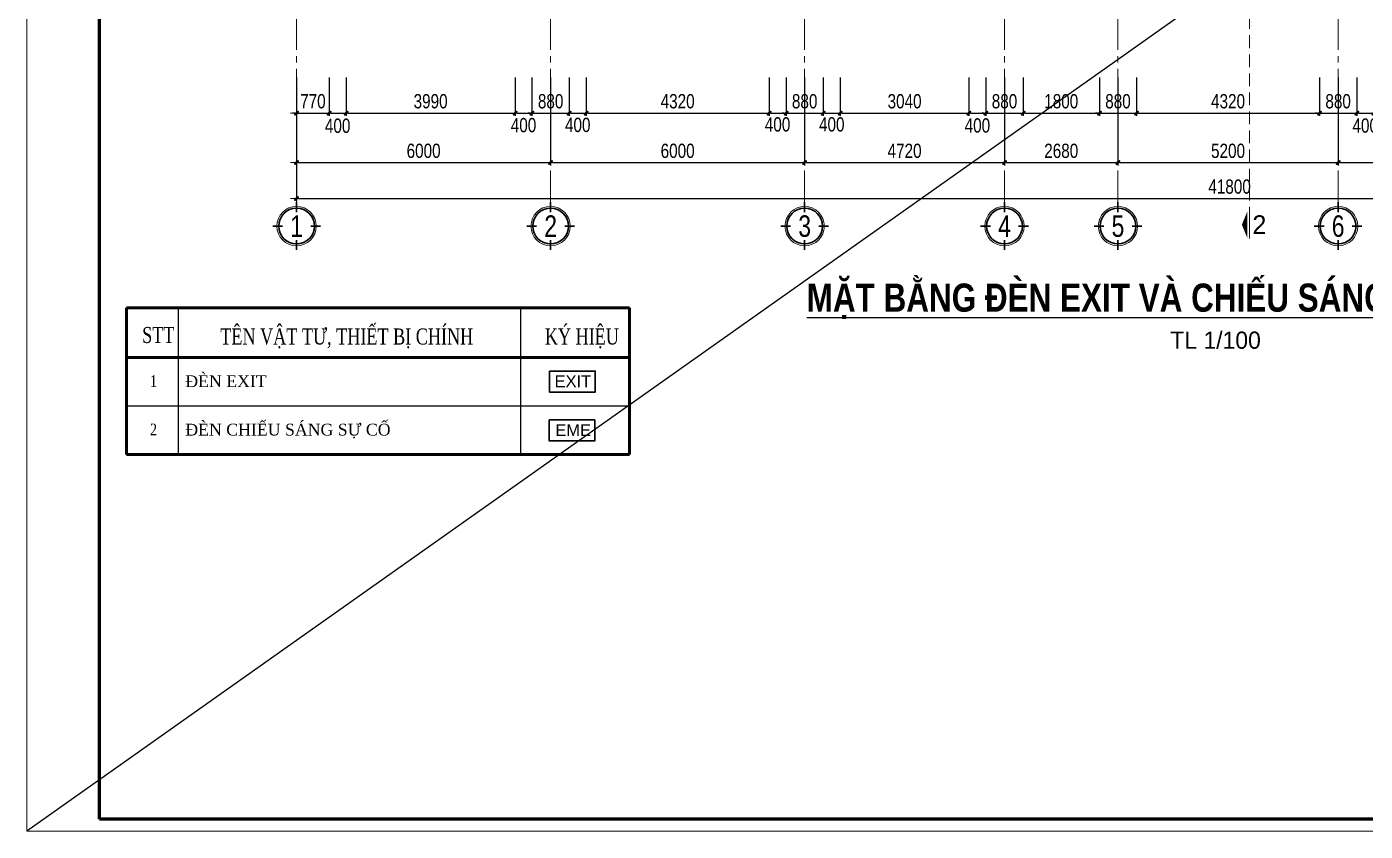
# Model space of a CAD drawing. Header units: millimetres. Extents: x 1109421 to 1726579, y -247837 to 144927.
# Drawn here: x 1636931 to 1668544, y -191397 to -172402 of the extents above; entities that cross this region are included whole.
import ezdxf
from ezdxf.enums import TextEntityAlignment as Align

# ---------------------------------------------------------------- set-up
doc = ezdxf.new("R2010")
doc.units = ezdxf.units.MM
doc.header["$LTSCALE"] = 600
doc.header["$MEASUREMENT"] = 0
doc.set_wipeout_variables(frame=1)
doc.linetypes.add('CENTER', pattern=[2, 1.25, -0.25, 0.25, -0.25])
doc.linetypes.add('HIDDEN', pattern=[0.375, 0.25, -0.125])
doc.layers.get('0').update_dxf_attribs({"lineweight": 0})
doc.layers.get('Defpoints').update_dxf_attribs({"lineweight": 0})
for name, color, linetype, lineweight in [('dam', 6, 'Continuous', 50), ('dim', 144, 'Continuous', 13), ('Khungten_LCDI', 7, 'Continuous', 25), ('LC ISO', 153, 'Continuous', 13), ('LC Khac', 4, 'Continuous', 9), ('LC MANH DUT', 35, 'HIDDEN', 5), ('LC Text1', 3, 'Continuous', 20), ('LC Text2', 7, 'Continuous', 25), ('PCCC - EXIT - THIET BI', 5, 'Continuous', 30), ('text', 1, 'Continuous', 20), ('thay1', 63, 'Continuous', 18), ('truc', 76, 'CENTER', 9)]:
    doc.layers.add(name, color=color, linetype=linetype, lineweight=lineweight)
doc.layers.add('KCS_Plotter', color=11, linetype='Continuous', plot=False)
doc.layers.add('MANHHON', color=8, linetype='Continuous')
doc.styles.add('chu theo TCVN', font='arial.ttf')
doc.styles.add('EG 1', font='VHAVANB.TTF')
doc.styles.add('HOATBIF', font='hoatbif.shx', dxfattribs={"width": 0.8})
doc.styles.add('Khungten', font='VHAVAN.TTF', dxfattribs={"width": 0.9, "height": 5000})
doc.styles.add('LC 1', font='VHAVANB.TTF')
doc.styles.add('LC3', font='VHARIALB.TTF', dxfattribs={"width": 0.8})
doc.styles.add('MD', font='VHTIME.TTF', dxfattribs={"width": 0.85})
doc.styles.add('Tahoma', font='tahoma.ttf')
doc.styles.add('Title', font='VHBLACK.TTF')
doc.styles.add('tm', font='vntimeh.shx', dxfattribs={"bigfont": 'spec_bar.shx'})
doc.styles.add('VnTimeH', font='VHTIME.TTF')
doc.dimstyles.new('1-135', dxfattribs={"dimscale": 135, "dimtxt": 2.5, "dimasz": 0.35, "dimexe": 0.5, "dimexo": 0, "dimgap": 0.8, "dimtad": 1, "dimdec": 0, "dimzin": 0, "dimdsep": 46, "dimtxsty": 'HOATBIF', "dimblk1": 'DOT', "dimblk2": 'DOT', "dimsah": 1, "dimcen": -1, "dimdle": 1, "dimclrd": 256, "dimclre": 256, "dimclrt": 4, "dimadec": 3, "dimazin": 2, "dimtfac": 0.333333, "dimtdec": 0, "dimtix": 1, "dimtmove": 2, "dimatfit": 3, "dimldrblk": 'DOT', "dimfxl": 1, "dimtvp": 0.833333, "dimtolj": 1, "dimtzin": 0, "dimarcsym": 0})

# ---------------------------------------------------------------- blocks, each defined once
blk = doc.blocks.new('DEN SU CO')
at = {"layer": 'PCCC - EXIT - THIET BI', "ltscale": 0.2}
blk.add_lwpolyline([(-2.82, 1.3), (-2.82, -1.3), (2.82, -1.3), (2.82, 1.3)], close=True, dxfattribs=at)
at = {"layer": 'PCCC - EXIT - THIET BI', "ltscale": 0.2, "style": 'chu theo TCVN'}
blk.add_text('EME', height=1.458, dxfattribs=at).set_placement((-2.07, -0.7))
blk = doc.blocks.new('DEN THOAT NAN 1')
at = {"layer": 'PCCC - EXIT - THIET BI', "ltscale": 0.2}
blk.add_lwpolyline([(-2.82, 1.3), (-2.82, -1.3), (2.82, -1.3), (2.82, 1.3)], close=True, dxfattribs=at)
at = {"layer": 'PCCC - EXIT - THIET BI', "ltscale": 0.2, "style": 'chu theo TCVN'}
blk.add_text('EXIT', height=1.458, dxfattribs=at).set_placement((-2.21, -0.7))
blk = doc.blocks.new('A$Cb3b0a436')
at = {"layer": 'Defpoints', "color": 0, "lineweight": 0}
blk.add_lwpolyline([(6.98, 0), (6.98, 297), (426.98, 297), (426.98, 0)], close=True, dxfattribs=at)
at = {"layer": 'Khungten_LCDI', "color": 5, "lineweight": 60}
blk.add_lwpolyline([(18.98, 2), (18.98, 295), (424.98, 295), (424.98, 2)], close=True, dxfattribs=at)
at = {"color": 7, "style": 'Khungten', "width": 0.8}
for tag, p in [('REVISION', (413.97, 41.04)), ('NGAYHT', (414.44, 32.41))]:
    blk.add_attdef(tag, text='', height=2, dxfattribs=at).set_placement(p, align=Align.CENTER)
at = {"layer": 'LC Text1', "style": 'Title', "width": 1.485915}
for tag, p, p2 in [('TENBANVE1', (388.11, 59.64), (422.38, 59.64)), ('TENBANVE2', (388.11, 52.88), (422.38, 52.88))]:
    blk.add_attdef(tag, text='', height=2.5, dxfattribs=at).set_placement(p, p2, align=Align.FIT)
at = {"layer": 'LC Text1', "style": 'Title', "width": 0.7}
blk.add_attdef('SOBANVE', text='', height=2.5, dxfattribs=at).set_placement((414.6, 9.54), align=Align.CENTER)
blk = doc.blocks.new('TIEUDE1')
at = {"layer": 'LC Text2', "color": 7, "style": 'LC 1'}
blk.add_attdef('TIªU§Ò', text='', height=5, dxfattribs=at).set_placement((0, 0), align=Align.BOTTOM_CENTER)
blk.add_attdef('TL', text='', height=3, dxfattribs=at).set_placement((0, -2), align=Align.TOP_CENTER)
blk = doc.blocks.new('KyHieu TrucDinhVi')
at = {"color": 7, "lineweight": 30}
for p, q in [((0, 2.36), (0, 4)), ((-2.36, 0), (-4, 0)), ((2.36, 0), (4, 0)), ((0, -2.36), (0, -4))]:
    blk.add_line(p, q, dxfattribs=at)
blk.add_circle((0, 0), 3.3)
blk.add_circle((0, 0), 3, dxfattribs=at)
at = {"ltscale": 20, "style": 'Tahoma'}
blk.add_attdef('AA', text='', height=3, dxfattribs=at).set_placement((0, 0), align=Align.MIDDLE_CENTER)
blk = doc.blocks.new('DOT')
at = {"layer": 'dim'}
for p, q in [((-3, 0), (3, 0)), ((-1, -1), (1, 1))]:
    blk.add_line(p, q, dxfattribs=at)
blk.add_lwpolyline([(0.5, 1), (-1, -0.5), (-0.5, -1), (1, 0.5)], close=True, dxfattribs=at)
blk = doc.blocks.new('*D1816')
at = {"layer": 'Defpoints', "color": 0, "transparency": 16777216}
for p in [(1643304, -173603), (1649304, -173603), (1649304, -175610)]:
    blk.add_point(p, dxfattribs=at)
at = {"layer": 'dim', "lineweight": -2, "transparency": 16777216}
for p, q in [((1643304, -173603), (1643304, -175677)), ((1649304, -173603), (1649304, -175677)), ((1643351, -175610), (1649257, -175610))]:
    blk.add_line(p, q, dxfattribs=at)
at = {"layer": 'dim', "lineweight": -2, "transparency": 16777216, "xscale": 47.25, "yscale": 47.25, "zscale": 47.25, "rotation": 180}
blk.add_blockref('DOT', (1643304, -175610), dxfattribs=at)
at = {"layer": 'dim', "lineweight": -2, "transparency": 16777216, "xscale": 47.25, "yscale": 47.25, "zscale": 47.25}
blk.add_blockref('DOT', (1649304, -175610), dxfattribs=at)
at = {"layer": 'dim', "color": 4, "transparency": 16777216, "insert": (1646304, -175333), "char_height": 337.5, "attachment_point": 5, "style": 'HOATBIF'}
blk.add_mtext('\\A1;6000', dxfattribs=at)
blk = doc.blocks.new('_Dot')
at = {"color": 0, "linetype": 'ByBlock', "lineweight": -2}
blk.add_line((-0.5, 0), (-1, 0), dxfattribs=at)
at = {"color": 0, "linetype": 'ByBlock', "const_width": 0.5}
blk.add_lwpolyline([(-0.25, 0, 1), (0.25, 0, 1)], format="xyb", close=True, dxfattribs=at)
blk = doc.blocks.new('*D1817')
at = {"layer": 'Defpoints', "color": 0, "transparency": 16777216}
for p in [(1649304, -173603), (1655304, -173603), (1655304, -175610)]:
    blk.add_point(p, dxfattribs=at)
at = {"layer": 'dim', "lineweight": -2, "transparency": 16777216}
for p, q in [((1649304, -173603), (1649304, -175677)), ((1655304, -173603), (1655304, -175677)), ((1649351, -175610), (1655257, -175610))]:
    blk.add_line(p, q, dxfattribs=at)
at = {"layer": 'dim', "lineweight": -2, "transparency": 16777216, "xscale": 47.25, "yscale": 47.25, "zscale": 47.25, "rotation": 180}
blk.add_blockref('DOT', (1649304, -175610), dxfattribs=at)
at = {"layer": 'dim', "lineweight": -2, "transparency": 16777216, "xscale": 47.25, "yscale": 47.25, "zscale": 47.25}
blk.add_blockref('DOT', (1655304, -175610), dxfattribs=at)
at = {"layer": 'dim', "color": 4, "transparency": 16777216, "insert": (1652304, -175333), "char_height": 337.5, "attachment_point": 5, "style": 'HOATBIF'}
blk.add_mtext('\\A1;6000', dxfattribs=at)
blk = doc.blocks.new('*D1818')
at = {"layer": 'Defpoints', "color": 0, "transparency": 16777216}
for p in [(1655304, -173603), (1660024, -173603), (1660024, -175610)]:
    blk.add_point(p, dxfattribs=at)
at = {"layer": 'dim', "lineweight": -2, "transparency": 16777216}
for p, q in [((1655304, -173603), (1655304, -175677)), ((1660024, -173603), (1660024, -175677)), ((1655351, -175610), (1659977, -175610))]:
    blk.add_line(p, q, dxfattribs=at)
at = {"layer": 'dim', "lineweight": -2, "transparency": 16777216, "xscale": 47.25, "yscale": 47.25, "zscale": 47.25, "rotation": 180}
blk.add_blockref('DOT', (1655304, -175610), dxfattribs=at)
at = {"layer": 'dim', "lineweight": -2, "transparency": 16777216, "xscale": 47.25, "yscale": 47.25, "zscale": 47.25}
blk.add_blockref('DOT', (1660024, -175610), dxfattribs=at)
at = {"layer": 'dim', "color": 4, "transparency": 16777216, "insert": (1657664, -175333), "char_height": 337.5, "attachment_point": 5, "style": 'HOATBIF'}
blk.add_mtext('\\A1;4720', dxfattribs=at)
blk = doc.blocks.new('*D1819')
at = {"layer": 'Defpoints', "color": 0, "transparency": 16777216}
for p in [(1660024, -173603), (1662704, -173603), (1662704, -175610)]:
    blk.add_point(p, dxfattribs=at)
at = {"layer": 'dim', "lineweight": -2, "transparency": 16777216}
for p, q in [((1660024, -173603), (1660024, -175677)), ((1662704, -173603), (1662704, -175677)), ((1660071, -175610), (1662657, -175610))]:
    blk.add_line(p, q, dxfattribs=at)
at = {"layer": 'dim', "lineweight": -2, "transparency": 16777216, "xscale": 47.25, "yscale": 47.25, "zscale": 47.25, "rotation": 180}
blk.add_blockref('DOT', (1660024, -175610), dxfattribs=at)
at = {"layer": 'dim', "lineweight": -2, "transparency": 16777216, "xscale": 47.25, "yscale": 47.25, "zscale": 47.25}
blk.add_blockref('DOT', (1662704, -175610), dxfattribs=at)
at = {"layer": 'dim', "color": 4, "transparency": 16777216, "insert": (1661364, -175333), "char_height": 337.5, "attachment_point": 5, "style": 'HOATBIF'}
blk.add_mtext('\\A1;2680', dxfattribs=at)
blk = doc.blocks.new('*D1820')
at = {"layer": 'Defpoints', "color": 0, "transparency": 16777216}
for p in [(1662704, -173603), (1667904, -173603), (1667904, -175610)]:
    blk.add_point(p, dxfattribs=at)
at = {"layer": 'dim', "lineweight": -2, "transparency": 16777216}
for p, q in [((1662704, -173603), (1662704, -175677)), ((1667904, -173603), (1667904, -175677)), ((1662751, -175610), (1667857, -175610))]:
    blk.add_line(p, q, dxfattribs=at)
at = {"layer": 'dim', "lineweight": -2, "transparency": 16777216, "xscale": 47.25, "yscale": 47.25, "zscale": 47.25, "rotation": 180}
blk.add_blockref('DOT', (1662704, -175610), dxfattribs=at)
at = {"layer": 'dim', "lineweight": -2, "transparency": 16777216, "xscale": 47.25, "yscale": 47.25, "zscale": 47.25}
blk.add_blockref('DOT', (1667904, -175610), dxfattribs=at)
at = {"layer": 'dim', "color": 4, "transparency": 16777216, "insert": (1665304, -175333), "char_height": 337.5, "attachment_point": 5, "style": 'HOATBIF'}
blk.add_mtext('\\A1;5200', dxfattribs=at)
blk = doc.blocks.new('*D1821')
at = {"layer": 'Defpoints', "color": 0, "transparency": 16777216}
for p in [(1667904, -173603), (1673904, -173603), (1673904, -175610)]:
    blk.add_point(p, dxfattribs=at)
at = {"layer": 'dim', "lineweight": -2, "transparency": 16777216}
for p, q in [((1667904, -173603), (1667904, -175677)), ((1673904, -173603), (1673904, -175677)), ((1667951, -175610), (1673857, -175610))]:
    blk.add_line(p, q, dxfattribs=at)
at = {"layer": 'dim', "lineweight": -2, "transparency": 16777216, "xscale": 47.25, "yscale": 47.25, "zscale": 47.25, "rotation": 180}
blk.add_blockref('DOT', (1667904, -175610), dxfattribs=at)
at = {"layer": 'dim', "lineweight": -2, "transparency": 16777216, "xscale": 47.25, "yscale": 47.25, "zscale": 47.25}
blk.add_blockref('DOT', (1673904, -175610), dxfattribs=at)
at = {"layer": 'dim', "color": 4, "transparency": 16777216, "insert": (1670904, -175333), "char_height": 337.5, "attachment_point": 5, "style": 'HOATBIF'}
blk.add_mtext('\\A1;6000', dxfattribs=at)
blk = doc.blocks.new('*D1784')
at = {"layer": 'Defpoints', "color": 0, "transparency": 16777216}
for p in [(1643304, -173603), (1644074, -173603), (1644074, -174439)]:
    blk.add_point(p, dxfattribs=at)
at = {"layer": 'dim', "lineweight": -2, "transparency": 16777216}
for p, q in [((1643304, -173603), (1643304, -174507)), ((1644074, -173603), (1644074, -174507)), ((1643257, -174439), (1643210, -174439)), ((1643304, -174439), (1644074, -174439)), ((1644121, -174439), (1644169, -174439))]:
    blk.add_line(p, q, dxfattribs=at)
at = {"layer": 'dim', "lineweight": -2, "transparency": 16777216, "xscale": 47.25, "yscale": 47.25, "zscale": 47.25}
blk.add_blockref('DOT', (1643304, -174439), dxfattribs=at)
at = {"layer": 'dim', "lineweight": -2, "transparency": 16777216, "xscale": 47.25, "yscale": 47.25, "zscale": 47.25, "rotation": 180}
blk.add_blockref('DOT', (1644074, -174439), dxfattribs=at)
at = {"layer": 'dim', "color": 4, "transparency": 16777216, "insert": (1643689, -174162), "char_height": 337.5, "attachment_point": 5, "style": 'HOATBIF'}
blk.add_mtext('\\A1;770', dxfattribs=at)
blk = doc.blocks.new('*D1785')
at = {"layer": 'Defpoints', "color": 0, "transparency": 16777216}
for p in [(1644074, -173603), (1644474, -173603), (1644474, -174439)]:
    blk.add_point(p, dxfattribs=at)
at = {"layer": 'dim', "lineweight": -2, "transparency": 16777216}
for p, q in [((1644074, -173603), (1644074, -174507)), ((1644474, -173603), (1644474, -174507)), ((1644121, -174439), (1644427, -174439))]:
    blk.add_line(p, q, dxfattribs=at)
at = {"layer": 'dim', "lineweight": -2, "transparency": 16777216, "xscale": 47.25, "yscale": 47.25, "zscale": 47.25, "rotation": 180}
blk.add_blockref('DOT', (1644074, -174439), dxfattribs=at)
at = {"layer": 'dim', "lineweight": -2, "transparency": 16777216, "xscale": 47.25, "yscale": 47.25, "zscale": 47.25}
blk.add_blockref('DOT', (1644474, -174439), dxfattribs=at)
at = {"layer": 'dim', "color": 4, "transparency": 16777216, "insert": (1644274, -174741), "char_height": 337.5, "attachment_point": 5, "style": 'HOATBIF'}
blk.add_mtext('\\A1;400', dxfattribs=at)
blk = doc.blocks.new('*D1786')
at = {"layer": 'Defpoints', "color": 0, "transparency": 16777216}
for p in [(1644474, -173603), (1648464, -173603), (1648464, -174439)]:
    blk.add_point(p, dxfattribs=at)
at = {"layer": 'dim', "lineweight": -2, "transparency": 16777216}
for p, q in [((1644474, -173603), (1644474, -174507)), ((1648464, -173603), (1648464, -174507)), ((1644521, -174439), (1648417, -174439))]:
    blk.add_line(p, q, dxfattribs=at)
at = {"layer": 'dim', "lineweight": -2, "transparency": 16777216, "xscale": 47.25, "yscale": 47.25, "zscale": 47.25, "rotation": 180}
blk.add_blockref('DOT', (1644474, -174439), dxfattribs=at)
at = {"layer": 'dim', "lineweight": -2, "transparency": 16777216, "xscale": 47.25, "yscale": 47.25, "zscale": 47.25}
blk.add_blockref('DOT', (1648464, -174439), dxfattribs=at)
at = {"layer": 'dim', "color": 4, "transparency": 16777216, "insert": (1646469, -174162), "char_height": 337.5, "attachment_point": 5, "style": 'HOATBIF'}
blk.add_mtext('\\A1;3990', dxfattribs=at)
blk = doc.blocks.new('*D1787')
at = {"layer": 'Defpoints', "color": 0, "transparency": 16777216}
for p in [(1648464, -173603), (1648864, -173603), (1648864, -174439)]:
    blk.add_point(p, dxfattribs=at)
at = {"layer": 'dim', "lineweight": -2, "transparency": 16777216}
for p, q in [((1648464, -173603), (1648464, -174507)), ((1648864, -173603), (1648864, -174507)), ((1648511, -174439), (1648817, -174439))]:
    blk.add_line(p, q, dxfattribs=at)
at = {"layer": 'dim', "lineweight": -2, "transparency": 16777216, "xscale": 47.25, "yscale": 47.25, "zscale": 47.25, "rotation": 180}
blk.add_blockref('DOT', (1648464, -174439), dxfattribs=at)
at = {"layer": 'dim', "lineweight": -2, "transparency": 16777216, "xscale": 47.25, "yscale": 47.25, "zscale": 47.25}
blk.add_blockref('DOT', (1648864, -174439), dxfattribs=at)
at = {"layer": 'dim', "color": 4, "transparency": 16777216, "insert": (1648664, -174726), "char_height": 337.5, "attachment_point": 5, "style": 'HOATBIF'}
blk.add_mtext('\\A1;400', dxfattribs=at)
blk = doc.blocks.new('*D1788')
at = {"layer": 'Defpoints', "color": 0, "transparency": 16777216}
for p in [(1648864, -173603), (1649744, -173603), (1649744, -174439)]:
    blk.add_point(p, dxfattribs=at)
at = {"layer": 'dim', "lineweight": -2, "transparency": 16777216}
for p, q in [((1648864, -173603), (1648864, -174507)), ((1649744, -173603), (1649744, -174507)), ((1648817, -174439), (1648770, -174439)), ((1648864, -174439), (1649744, -174439)), ((1649791, -174439), (1649839, -174439))]:
    blk.add_line(p, q, dxfattribs=at)
at = {"layer": 'dim', "lineweight": -2, "transparency": 16777216, "xscale": 47.25, "yscale": 47.25, "zscale": 47.25}
blk.add_blockref('DOT', (1648864, -174439), dxfattribs=at)
at = {"layer": 'dim', "lineweight": -2, "transparency": 16777216, "xscale": 47.25, "yscale": 47.25, "zscale": 47.25, "rotation": 180}
blk.add_blockref('DOT', (1649744, -174439), dxfattribs=at)
at = {"layer": 'dim', "color": 4, "transparency": 16777216, "insert": (1649304, -174162), "char_height": 337.5, "attachment_point": 5, "style": 'HOATBIF'}
blk.add_mtext('\\A1;880', dxfattribs=at)
blk = doc.blocks.new('*D1789')
at = {"layer": 'Defpoints', "color": 0, "transparency": 16777216}
for p in [(1649744, -173603), (1650144, -173603), (1650144, -174439)]:
    blk.add_point(p, dxfattribs=at)
at = {"layer": 'dim', "lineweight": -2, "transparency": 16777216}
for p, q in [((1649744, -173603), (1649744, -174507)), ((1650144, -173603), (1650144, -174507)), ((1649791, -174439), (1650097, -174439))]:
    blk.add_line(p, q, dxfattribs=at)
at = {"layer": 'dim', "lineweight": -2, "transparency": 16777216, "xscale": 47.25, "yscale": 47.25, "zscale": 47.25, "rotation": 180}
blk.add_blockref('DOT', (1649744, -174439), dxfattribs=at)
at = {"layer": 'dim', "lineweight": -2, "transparency": 16777216, "xscale": 47.25, "yscale": 47.25, "zscale": 47.25}
blk.add_blockref('DOT', (1650144, -174439), dxfattribs=at)
at = {"layer": 'dim', "color": 4, "transparency": 16777216, "insert": (1649944, -174721), "char_height": 337.5, "attachment_point": 5, "style": 'HOATBIF'}
blk.add_mtext('\\A1;400', dxfattribs=at)
blk = doc.blocks.new('*D1790')
at = {"layer": 'Defpoints', "color": 0, "transparency": 16777216}
for p in [(1650144, -173603), (1654464, -173603), (1654464, -174439)]:
    blk.add_point(p, dxfattribs=at)
at = {"layer": 'dim', "lineweight": -2, "transparency": 16777216}
for p, q in [((1650144, -173603), (1650144, -174507)), ((1654464, -173603), (1654464, -174507)), ((1650191, -174439), (1654417, -174439))]:
    blk.add_line(p, q, dxfattribs=at)
at = {"layer": 'dim', "lineweight": -2, "transparency": 16777216, "xscale": 47.25, "yscale": 47.25, "zscale": 47.25, "rotation": 180}
blk.add_blockref('DOT', (1650144, -174439), dxfattribs=at)
at = {"layer": 'dim', "lineweight": -2, "transparency": 16777216, "xscale": 47.25, "yscale": 47.25, "zscale": 47.25}
blk.add_blockref('DOT', (1654464, -174439), dxfattribs=at)
at = {"layer": 'dim', "color": 4, "transparency": 16777216, "insert": (1652304, -174162), "char_height": 337.5, "attachment_point": 5, "style": 'HOATBIF'}
blk.add_mtext('\\A1;4320', dxfattribs=at)
blk = doc.blocks.new('*D1791')
at = {"layer": 'Defpoints', "color": 0, "transparency": 16777216}
for p in [(1654464, -173603), (1654864, -173603), (1654864, -174439)]:
    blk.add_point(p, dxfattribs=at)
at = {"layer": 'dim', "lineweight": -2, "transparency": 16777216}
for p, q in [((1654464, -173603), (1654464, -174507)), ((1654864, -173603), (1654864, -174507)), ((1654511, -174439), (1654817, -174439))]:
    blk.add_line(p, q, dxfattribs=at)
at = {"layer": 'dim', "lineweight": -2, "transparency": 16777216, "xscale": 47.25, "yscale": 47.25, "zscale": 47.25, "rotation": 180}
blk.add_blockref('DOT', (1654464, -174439), dxfattribs=at)
at = {"layer": 'dim', "lineweight": -2, "transparency": 16777216, "xscale": 47.25, "yscale": 47.25, "zscale": 47.25}
blk.add_blockref('DOT', (1654864, -174439), dxfattribs=at)
at = {"layer": 'dim', "color": 4, "transparency": 16777216, "insert": (1654664, -174709), "char_height": 337.5, "attachment_point": 5, "style": 'HOATBIF'}
blk.add_mtext('\\A1;400', dxfattribs=at)
blk = doc.blocks.new('*D1792')
at = {"layer": 'Defpoints', "color": 0, "transparency": 16777216}
for p in [(1654864, -173603), (1655744, -173603), (1655744, -174439)]:
    blk.add_point(p, dxfattribs=at)
at = {"layer": 'dim', "lineweight": -2, "transparency": 16777216}
for p, q in [((1654864, -173603), (1654864, -174507)), ((1655744, -173603), (1655744, -174507)), ((1654817, -174439), (1654770, -174439)), ((1654864, -174439), (1655744, -174439)), ((1655791, -174439), (1655839, -174439))]:
    blk.add_line(p, q, dxfattribs=at)
at = {"layer": 'dim', "lineweight": -2, "transparency": 16777216, "xscale": 47.25, "yscale": 47.25, "zscale": 47.25}
blk.add_blockref('DOT', (1654864, -174439), dxfattribs=at)
at = {"layer": 'dim', "lineweight": -2, "transparency": 16777216, "xscale": 47.25, "yscale": 47.25, "zscale": 47.25, "rotation": 180}
blk.add_blockref('DOT', (1655744, -174439), dxfattribs=at)
at = {"layer": 'dim', "color": 4, "transparency": 16777216, "insert": (1655304, -174162), "char_height": 337.5, "attachment_point": 5, "style": 'HOATBIF'}
blk.add_mtext('\\A1;880', dxfattribs=at)
blk = doc.blocks.new('*D1793')
at = {"layer": 'Defpoints', "color": 0, "transparency": 16777216}
for p in [(1655744, -173603), (1656144, -173603), (1656144, -174439)]:
    blk.add_point(p, dxfattribs=at)
at = {"layer": 'dim', "lineweight": -2, "transparency": 16777216}
for p, q in [((1655744, -173603), (1655744, -174507)), ((1656144, -173603), (1656144, -174507)), ((1655791, -174439), (1656097, -174439))]:
    blk.add_line(p, q, dxfattribs=at)
at = {"layer": 'dim', "lineweight": -2, "transparency": 16777216, "xscale": 47.25, "yscale": 47.25, "zscale": 47.25, "rotation": 180}
blk.add_blockref('DOT', (1655744, -174439), dxfattribs=at)
at = {"layer": 'dim', "lineweight": -2, "transparency": 16777216, "xscale": 47.25, "yscale": 47.25, "zscale": 47.25}
blk.add_blockref('DOT', (1656144, -174439), dxfattribs=at)
at = {"layer": 'dim', "color": 4, "transparency": 16777216, "insert": (1655944, -174708), "char_height": 337.5, "attachment_point": 5, "style": 'HOATBIF'}
blk.add_mtext('\\A1;400', dxfattribs=at)
blk = doc.blocks.new('*D1794')
at = {"layer": 'Defpoints', "color": 0, "transparency": 16777216}
for p in [(1656144, -173603), (1659184, -173603), (1659184, -174439)]:
    blk.add_point(p, dxfattribs=at)
at = {"layer": 'dim', "lineweight": -2, "transparency": 16777216}
for p, q in [((1656144, -173603), (1656144, -174507)), ((1659184, -173603), (1659184, -174507)), ((1656191, -174439), (1659137, -174439))]:
    blk.add_line(p, q, dxfattribs=at)
at = {"layer": 'dim', "lineweight": -2, "transparency": 16777216, "xscale": 47.25, "yscale": 47.25, "zscale": 47.25, "rotation": 180}
blk.add_blockref('DOT', (1656144, -174439), dxfattribs=at)
at = {"layer": 'dim', "lineweight": -2, "transparency": 16777216, "xscale": 47.25, "yscale": 47.25, "zscale": 47.25}
blk.add_blockref('DOT', (1659184, -174439), dxfattribs=at)
at = {"layer": 'dim', "color": 4, "transparency": 16777216, "insert": (1657664, -174162), "char_height": 337.5, "attachment_point": 5, "style": 'HOATBIF'}
blk.add_mtext('\\A1;3040', dxfattribs=at)
blk = doc.blocks.new('*D1795')
at = {"layer": 'Defpoints', "color": 0, "transparency": 16777216}
for p in [(1659184, -173603), (1659584, -173603), (1659584, -174439)]:
    blk.add_point(p, dxfattribs=at)
at = {"layer": 'dim', "lineweight": -2, "transparency": 16777216}
for p, q in [((1659184, -173603), (1659184, -174507)), ((1659584, -173603), (1659584, -174507)), ((1659231, -174439), (1659537, -174439))]:
    blk.add_line(p, q, dxfattribs=at)
at = {"layer": 'dim', "lineweight": -2, "transparency": 16777216, "xscale": 47.25, "yscale": 47.25, "zscale": 47.25, "rotation": 180}
blk.add_blockref('DOT', (1659184, -174439), dxfattribs=at)
at = {"layer": 'dim', "lineweight": -2, "transparency": 16777216, "xscale": 47.25, "yscale": 47.25, "zscale": 47.25}
blk.add_blockref('DOT', (1659584, -174439), dxfattribs=at)
at = {"layer": 'dim', "color": 4, "transparency": 16777216, "insert": (1659384, -174734), "char_height": 337.5, "attachment_point": 5, "style": 'HOATBIF'}
blk.add_mtext('\\A1;400', dxfattribs=at)
blk = doc.blocks.new('*D1796')
at = {"layer": 'Defpoints', "color": 0, "transparency": 16777216}
for p in [(1659584, -173603), (1660464, -173603), (1660464, -174439)]:
    blk.add_point(p, dxfattribs=at)
at = {"layer": 'dim', "lineweight": -2, "transparency": 16777216}
for p, q in [((1659584, -173603), (1659584, -174507)), ((1660464, -173603), (1660464, -174507)), ((1659537, -174439), (1659490, -174439)), ((1659584, -174439), (1660464, -174439)), ((1660511, -174439), (1660559, -174439))]:
    blk.add_line(p, q, dxfattribs=at)
at = {"layer": 'dim', "lineweight": -2, "transparency": 16777216, "xscale": 47.25, "yscale": 47.25, "zscale": 47.25}
blk.add_blockref('DOT', (1659584, -174439), dxfattribs=at)
at = {"layer": 'dim', "lineweight": -2, "transparency": 16777216, "xscale": 47.25, "yscale": 47.25, "zscale": 47.25, "rotation": 180}
blk.add_blockref('DOT', (1660464, -174439), dxfattribs=at)
at = {"layer": 'dim', "color": 4, "transparency": 16777216, "insert": (1660024, -174162), "char_height": 337.5, "attachment_point": 5, "style": 'HOATBIF'}
blk.add_mtext('\\A1;880', dxfattribs=at)
blk = doc.blocks.new('*D1797')
at = {"layer": 'Defpoints', "color": 0, "transparency": 16777216}
for p in [(1660464, -173603), (1662264, -173603), (1662264, -174439)]:
    blk.add_point(p, dxfattribs=at)
at = {"layer": 'dim', "lineweight": -2, "transparency": 16777216}
for p, q in [((1660464, -173603), (1660464, -174507)), ((1662264, -173603), (1662264, -174507)), ((1660511, -174439), (1662217, -174439))]:
    blk.add_line(p, q, dxfattribs=at)
at = {"layer": 'dim', "lineweight": -2, "transparency": 16777216, "xscale": 47.25, "yscale": 47.25, "zscale": 47.25, "rotation": 180}
blk.add_blockref('DOT', (1660464, -174439), dxfattribs=at)
at = {"layer": 'dim', "lineweight": -2, "transparency": 16777216, "xscale": 47.25, "yscale": 47.25, "zscale": 47.25}
blk.add_blockref('DOT', (1662264, -174439), dxfattribs=at)
at = {"layer": 'dim', "color": 4, "transparency": 16777216, "insert": (1661364, -174162), "char_height": 337.5, "attachment_point": 5, "style": 'HOATBIF'}
blk.add_mtext('\\A1;1800', dxfattribs=at)
blk = doc.blocks.new('*D1798')
at = {"layer": 'Defpoints', "color": 0, "transparency": 16777216}
for p in [(1662264, -173603), (1663144, -173603), (1663144, -174439)]:
    blk.add_point(p, dxfattribs=at)
at = {"layer": 'dim', "lineweight": -2, "transparency": 16777216}
for p, q in [((1662264, -173603), (1662264, -174507)), ((1663144, -173603), (1663144, -174507)), ((1662217, -174439), (1662170, -174439)), ((1662264, -174439), (1663144, -174439)), ((1663191, -174439), (1663239, -174439))]:
    blk.add_line(p, q, dxfattribs=at)
at = {"layer": 'dim', "lineweight": -2, "transparency": 16777216, "xscale": 47.25, "yscale": 47.25, "zscale": 47.25}
blk.add_blockref('DOT', (1662264, -174439), dxfattribs=at)
at = {"layer": 'dim', "lineweight": -2, "transparency": 16777216, "xscale": 47.25, "yscale": 47.25, "zscale": 47.25, "rotation": 180}
blk.add_blockref('DOT', (1663144, -174439), dxfattribs=at)
at = {"layer": 'dim', "color": 4, "transparency": 16777216, "insert": (1662704, -174162), "char_height": 337.5, "attachment_point": 5, "style": 'HOATBIF'}
blk.add_mtext('\\A1;880', dxfattribs=at)
blk = doc.blocks.new('*D1799')
at = {"layer": 'Defpoints', "color": 0, "transparency": 16777216}
for p in [(1663144, -173603), (1667464, -173603), (1667464, -174439)]:
    blk.add_point(p, dxfattribs=at)
at = {"layer": 'dim', "lineweight": -2, "transparency": 16777216}
for p, q in [((1663144, -173603), (1663144, -174507)), ((1667464, -173603), (1667464, -174507)), ((1663191, -174439), (1667417, -174439))]:
    blk.add_line(p, q, dxfattribs=at)
at = {"layer": 'dim', "lineweight": -2, "transparency": 16777216, "xscale": 47.25, "yscale": 47.25, "zscale": 47.25, "rotation": 180}
blk.add_blockref('DOT', (1663144, -174439), dxfattribs=at)
at = {"layer": 'dim', "lineweight": -2, "transparency": 16777216, "xscale": 47.25, "yscale": 47.25, "zscale": 47.25}
blk.add_blockref('DOT', (1667464, -174439), dxfattribs=at)
at = {"layer": 'dim', "color": 4, "transparency": 16777216, "insert": (1665304, -174162), "char_height": 337.5, "attachment_point": 5, "style": 'HOATBIF'}
blk.add_mtext('\\A1;4320', dxfattribs=at)
blk = doc.blocks.new('*D1800')
at = {"layer": 'Defpoints', "color": 0, "transparency": 16777216}
for p in [(1667464, -173603), (1668344, -173603), (1668344, -174439)]:
    blk.add_point(p, dxfattribs=at)
at = {"layer": 'dim', "lineweight": -2, "transparency": 16777216}
for p, q in [((1667464, -173603), (1667464, -174507)), ((1668344, -173603), (1668344, -174507)), ((1667417, -174439), (1667370, -174439)), ((1667464, -174439), (1668344, -174439)), ((1668391, -174439), (1668439, -174439))]:
    blk.add_line(p, q, dxfattribs=at)
at = {"layer": 'dim', "lineweight": -2, "transparency": 16777216, "xscale": 47.25, "yscale": 47.25, "zscale": 47.25}
blk.add_blockref('DOT', (1667464, -174439), dxfattribs=at)
at = {"layer": 'dim', "lineweight": -2, "transparency": 16777216, "xscale": 47.25, "yscale": 47.25, "zscale": 47.25, "rotation": 180}
blk.add_blockref('DOT', (1668344, -174439), dxfattribs=at)
at = {"layer": 'dim', "color": 4, "transparency": 16777216, "insert": (1667904, -174162), "char_height": 337.5, "attachment_point": 5, "style": 'HOATBIF'}
blk.add_mtext('\\A1;880', dxfattribs=at)
blk = doc.blocks.new('*D1801')
at = {"layer": 'Defpoints', "color": 0, "transparency": 16777216}
for p in [(1668344, -173603), (1668744, -173603), (1668744, -174439)]:
    blk.add_point(p, dxfattribs=at)
at = {"layer": 'dim', "lineweight": -2, "transparency": 16777216}
for p, q in [((1668344, -173603), (1668344, -174507)), ((1668744, -173603), (1668744, -174507)), ((1668391, -174439), (1668697, -174439))]:
    blk.add_line(p, q, dxfattribs=at)
at = {"layer": 'dim', "lineweight": -2, "transparency": 16777216, "xscale": 47.25, "yscale": 47.25, "zscale": 47.25, "rotation": 180}
blk.add_blockref('DOT', (1668344, -174439), dxfattribs=at)
at = {"layer": 'dim', "lineweight": -2, "transparency": 16777216, "xscale": 47.25, "yscale": 47.25, "zscale": 47.25}
blk.add_blockref('DOT', (1668744, -174439), dxfattribs=at)
at = {"layer": 'dim', "color": 4, "transparency": 16777216, "insert": (1668544, -174736), "char_height": 337.5, "attachment_point": 5, "style": 'HOATBIF'}
blk.add_mtext('\\A1;400', dxfattribs=at)
blk = doc.blocks.new('*D1811')
at = {"layer": 'Defpoints', "color": 0, "transparency": 16777216}
for p in [(1643304, -173603), (1685104, -173603), (1685104, -176454)]:
    blk.add_point(p, dxfattribs=at)
at = {"layer": 'dim', "lineweight": -2, "transparency": 16777216}
for p, q in [((1643304, -173603), (1643304, -176522)), ((1685104, -173603), (1685104, -176522)), ((1643351, -176454), (1685057, -176454))]:
    blk.add_line(p, q, dxfattribs=at)
at = {"layer": 'dim', "lineweight": -2, "transparency": 16777216, "xscale": 47.25, "yscale": 47.25, "zscale": 47.25, "rotation": 180}
blk.add_blockref('DOT', (1643304, -176454), dxfattribs=at)
at = {"layer": 'dim', "lineweight": -2, "transparency": 16777216, "xscale": 47.25, "yscale": 47.25, "zscale": 47.25}
blk.add_blockref('DOT', (1685104, -176454), dxfattribs=at)
at = {"layer": 'dim', "color": 4, "transparency": 16777216, "insert": (1665340, -176177), "char_height": 337.5, "attachment_point": 5, "style": 'HOATBIF'}
blk.add_mtext('\\A1;41800', dxfattribs=at)
blk = doc.blocks.new('cat11')
at = {"layer": 'LC Khac', "color": 1, "ltscale": 2}
blk.add_line((0, 0), (0, 485), dxfattribs=at)
blk.add_lwpolyline([(-134, 243, 0, 471, 0), (-37, 243, 275, 275, 0)], format="xyseb", dxfattribs=at)
at = {"ltscale": 2, "style": 'LC 1'}
blk.add_attdef('A', text='', height=330, dxfattribs=at).set_placement((179, 243), align=Align.MIDDLE_CENTER)

msp = doc.modelspace()

# ---------------------------------------------------------------- linework, layer by layer
at = {"layer": 'dam', "color": 7}
for p, q in [((1639290.5, -179042), (1651170.7, -179042)), ((1639290.5, -179042), (1639290.5, -182499.8)), ((1651170.7, -179042), (1651170.7, -182499.8)), ((1639290.5, -180211.8), (1651170.7, -180211.8)), ((1639290.5, -182499.8), (1651170.7, -182499.8))]:
    msp.add_line(p, q, dxfattribs=at)
at = {"layer": 'LC MANH DUT', "ltscale": 2}
msp.add_line((1665811.7, -177403), (1665811.7, -155808.4), dxfattribs=at)
at = {"layer": 'MANHHON'}
for p, q in [((1640506.2, -179042), (1640506.2, -182499.8)), ((1648592.8, -179042), (1648592.8, -182499.8)), ((1639290.5, -181355.8), (1651170.7, -181355.8))]:
    msp.add_line(p, q, dxfattribs=at)
at = {"layer": 'truc'}
for p, q in [((1643304.2, -176545), (1643304.2, -156359.2)), ((1649304.2, -176545), (1649304.2, -156359.2)), ((1655304.2, -176545), (1655304.2, -156359.2)), ((1660024.2, -176545), (1660024.2, -156359.2)), ((1662704.2, -176545), (1662704.2, -156359.2)), ((1667904.2, -176545), (1667904.2, -156359.2))]:
    msp.add_line(p, q, dxfattribs=at)

# ---------------------------------------------------------------- block references
at = {"layer": 'LC ISO'}
ref = msp.add_blockref('KyHieu TrucDinhVi', (1643304.2, -177108.4), dxfattribs=dict(at, xscale=140.8352653944289, yscale=140.8352653944289, zscale=140.8352653944289))
ref.add_attrib('AA', '1', dxfattribs={"layer": '0', "ltscale": 20, "height": 507, "style": 'EG 1', "width": 0.8}).set_placement((1643304.2, -177108.4), align=Align.MIDDLE_CENTER)
ref = msp.add_blockref('KyHieu TrucDinhVi', (1649304.2, -177108.4), dxfattribs=dict(at, xscale=140.8352653944289, yscale=140.8352653944289, zscale=140.8352653944289))
ref.add_attrib('AA', '2', dxfattribs={"layer": '0', "ltscale": 20, "height": 507, "style": 'EG 1', "width": 0.8}).set_placement((1649304.2, -177108.4), align=Align.MIDDLE_CENTER)
ref = msp.add_blockref('KyHieu TrucDinhVi', (1655304.2, -177108.4), dxfattribs=dict(at, xscale=140.8352653944289, yscale=140.8352653944289, zscale=140.8352653944289))
ref.add_attrib('AA', '3', dxfattribs={"layer": '0', "ltscale": 20, "height": 507, "style": 'EG 1', "width": 0.8}).set_placement((1655304.2, -177108.4), align=Align.MIDDLE_CENTER)
ref = msp.add_blockref('KyHieu TrucDinhVi', (1660024.2, -177108.4), dxfattribs=dict(at, xscale=140.8352653944289, yscale=140.8352653944289, zscale=140.8352653944289))
ref.add_attrib('AA', '4', dxfattribs={"layer": '0', "ltscale": 20, "height": 507, "style": 'EG 1', "width": 0.8}).set_placement((1660024.2, -177108.4), align=Align.MIDDLE_CENTER)
ref = msp.add_blockref('KyHieu TrucDinhVi', (1662704.2, -177108.4), dxfattribs=dict(at, xscale=140.8352653944289, yscale=140.8352653944289, zscale=140.8352653944289))
ref.add_attrib('AA', '5', dxfattribs={"layer": '0', "ltscale": 20, "height": 507, "style": 'EG 1', "width": 0.8}).set_placement((1662704.2, -177108.4), align=Align.MIDDLE_CENTER)
ref = msp.add_blockref('KyHieu TrucDinhVi', (1667904.2, -177108.4), dxfattribs=dict(at, xscale=140.8352653944289, yscale=140.8352653944289, zscale=140.8352653944289))
ref.add_attrib('AA', '6', dxfattribs={"layer": '0', "ltscale": 20, "height": 507, "style": 'EG 1', "width": 0.8}).set_placement((1667904.2, -177108.4), align=Align.MIDDLE_CENTER)
at = {"layer": 'LC Text2'}
ref = msp.add_blockref('TIEUDE1', (1665009.1, -179329.3), dxfattribs=dict(at, xscale=135.0000000002609, yscale=135.0000000002609, zscale=135.0000000002609))
ref.add_attrib('TIªU§Ò', '%%UmÆt b»ng ®Ìn exit vµ chiÕu s¸ng sù cè tÇng 2', dxfattribs={"color": 7, "height": 664.796, "style": 'LC3', "width": 0.8}).set_placement((1665009.1, -179329.3), align=Align.BOTTOM_CENTER)
ref.add_attrib('TL', 'TL 1/100', dxfattribs={"color": 7, "height": 405, "style": 'LC 1'}).set_placement((1665009.1, -179599.3), align=Align.TOP_CENTER)
at = {"layer": 'PCCC - EXIT - THIET BI', "xscale": 190.9090909123421, "yscale": 190.9090909123421, "zscale": 190.9090909123421}
for name, p in [('DEN THOAT NAN 1', (1649819.5, -180778.1)), ('DEN SU CO', (1649809.4, -181932.1))]:
    msp.add_blockref(name, p, dxfattribs=at)
at = {"layer": 'thay1'}
ref = msp.add_blockref('cat11', (1665811.7, -176747.6), dxfattribs=dict(at, xscale=-1.35, yscale=1.35, zscale=1.35, rotation=180))
ref.add_attrib('A', '2', dxfattribs={"layer": '0', "ltscale": 2, "height": 445.5, "style": 'LC 1'}).set_placement((1666044.2, -177075.3), align=Align.MIDDLE_CENTER)

# ---------------------------------------------------------------- texts
at = {"layer": 'text', "style": 'VnTimeH', "width": 0.75}
for s, height, p in [('stt', 378.27, (1639657, -179868.3)), ('tªn vËt t\xad, thiÕt bÞ chÝnh', 378.266, (1641502.3, -179904.1)), ('ký hiÖu', 378.27, (1649167.4, -179904.1))]:
    msp.add_text(s, height=height, dxfattribs=at).set_placement(p)
at = {"layer": 'text', "color": 2, "ltscale": 100, "style": 'MD', "width": 0.8}
for s, p in [('1', (1639840.9, -180906)), ('2', (1639840.9, -182050))]:
    msp.add_text(s, height=277.8, dxfattribs=at).set_placement(p)
at = {"layer": 'text', "color": 2, "ltscale": 100, "style": 'tm'}
for s, height, p in [('®Ìn exit', 277.8, (1640675.3, -180909.4)), ('®Ìn chiÕu s¸ng sù cè', 277.799, (1640675.3, -182053.4))]:
    msp.add_text(s, height=height, dxfattribs=at).set_placement(p)

# ---------------------------------------------------------------- dimensions: what is measured, and where the dimension line sits
at = {"layer": 'dim'}
for base, p1, p2, picture, middle in [((1649304.2, -175609.7), (1643304.2, -173603), (1649304.2, -173603), '*D1816', (1646304.2, -175333)), ((1644074.2, -174439.1), (1643304.2, -173603), (1644074.2, -173603), '*D1784', (1643689.2, -174162.4)), ((1648464.2, -174439.1), (1644474.2, -173603), (1648464.2, -173603), '*D1786', (1646469.2, -174162.4)), ((1649744.2, -174439.1), (1648864.2, -173603), (1649744.2, -173603), '*D1788', (1649304.2, -174162.4)), ((1655304.2, -175609.7), (1649304.2, -173603), (1655304.2, -173603), '*D1817', (1652304.2, -175333)), ((1654464.2, -174439.1), (1650144.2, -173603), (1654464.2, -173603), '*D1790', (1652304.2, -174162.4)), ((1655744.2, -174439.1), (1654864.2, -173603), (1655744.2, -173603), '*D1792', (1655304.2, -174162.4)), ((1660024.2, -175609.7), (1655304.2, -173603), (1660024.2, -173603), '*D1818', (1657664.2, -175333)), ((1659184.2, -174439.1), (1656144.2, -173603), (1659184.2, -173603), '*D1794', (1657664.2, -174162.4)), ((1660464.2, -174439.1), (1659584.2, -173603), (1660464.2, -173603), '*D1796', (1660024.2, -174162.4)), ((1662704.2, -175609.7), (1660024.2, -173603), (1662704.2, -173603), '*D1819', (1661364.2, -175333)), ((1662264.2, -174439.1), (1660464.2, -173603), (1662264.2, -173603), '*D1797', (1661364.2, -174162.4)), ((1663144.2, -174439.1), (1662264.2, -173603), (1663144.2, -173603), '*D1798', (1662704.2, -174162.4)), ((1667904.2, -175609.7), (1662704.2, -173603), (1667904.2, -173603), '*D1820', (1665304.2, -175333)), ((1667464.2, -174439.1), (1663144.2, -173603), (1667464.2, -173603), '*D1799', (1665304.2, -174162.4)), ((1668344.2, -174439.1), (1667464.2, -173603), (1668344.2, -173603), '*D1800', (1667904.2, -174162.4)), ((1673904.2, -175609.7), (1667904.2, -173603), (1673904.2, -173603), '*D1821', (1670904.2, -175333))]:
    dim = msp.add_linear_dim(base=base, p1=p1, p2=p2, dimstyle='1-135', dxfattribs=at)
    dim.commit()
    dim.dimension.update_dxf_attribs({"geometry": picture, "text_midpoint": middle})
for base, p1, p2, picture, middle in [((1685104.2, -176454.2), (1643304.2, -173603), (1685104.2, -173603), '*D1811', (1665340, -176177.4)), ((1644474.2, -174439.1), (1644074.2, -173603), (1644474.2, -173603), '*D1785', (1644274.2, -174741.4)), ((1648864.2, -174439.1), (1648464.2, -173603), (1648864.2, -173603), '*D1787', (1648664.2, -174726.5)), ((1650144.2, -174439.1), (1649744.2, -173603), (1650144.2, -173603), '*D1789', (1649944.2, -174721.2)), ((1654864.2, -174439.1), (1654464.2, -173603), (1654864.2, -173603), '*D1791', (1654664.2, -174709)), ((1656144.2, -174439.1), (1655744.2, -173603), (1656144.2, -173603), '*D1793', (1655944.2, -174708.4)), ((1659584.2, -174439.1), (1659184.2, -173603), (1659584.2, -173603), '*D1795', (1659384.2, -174734.1)), ((1668744.2, -174439.1), (1668344.2, -173603), (1668744.2, -173603), '*D1801', (1668544.2, -174735.8))]:
    dim = msp.add_linear_dim(base=base, p1=p1, p2=p2, dimstyle='1-135', dxfattribs=at)
    dim.commit()
    dim.dimension.update_dxf_attribs({"geometry": picture, "text_midpoint": middle, "dimtype": 160})

# ---------------------------------------------------------------- next in the draw order: linework, layer by layer
at = {"layer": 'KCS_Plotter'}
msp.add_line((1697138.2, -148821.8), (1636931.1, -191396.9), dxfattribs=at)

# ---------------------------------------------------------------- next in the draw order: block references
at = {"xscale": 143.35021493995, "yscale": 143.35021493995, "zscale": 143.35021493995}
msp.add_blockref('A$Cb3b0a436', (1635929.9, -191396.9), dxfattribs=at)

doc.saveas('drawing.dxf')
